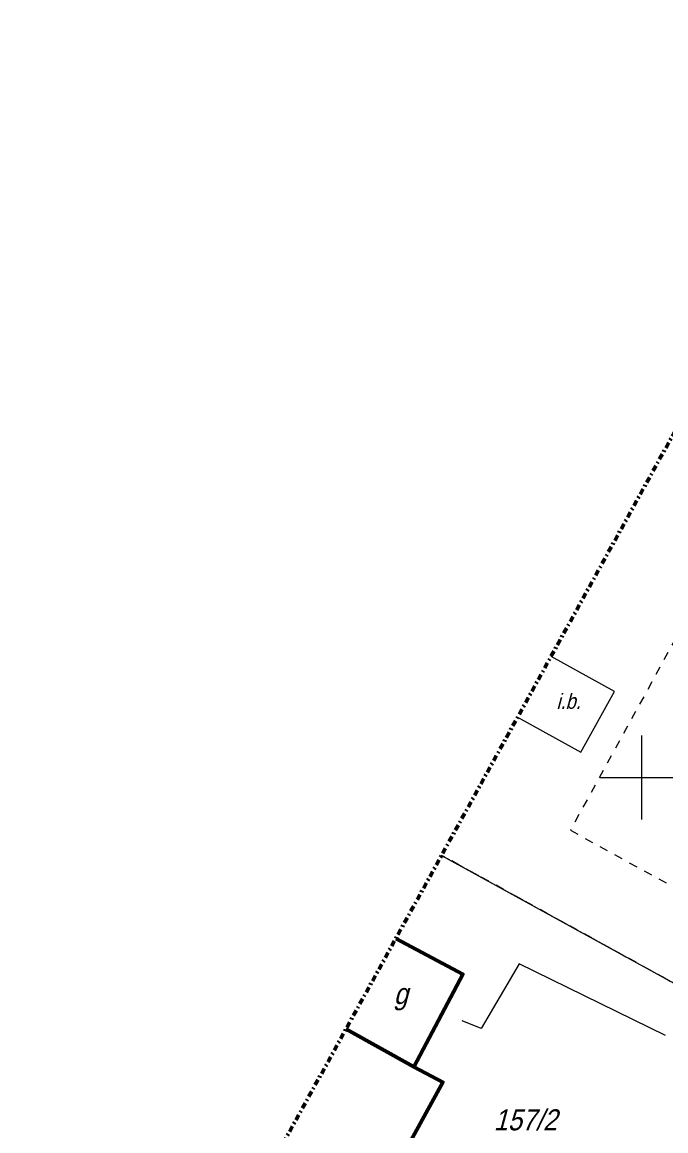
# Model space of a CAD drawing. Extents: x 7449598 to 7450455, y 5563374 to 5564952.
# Drawn here: x 7449713.2 to 7449751.4, y 5563729 to 5563794.9 of the extents above; entities that cross this region are included whole.
import ezdxf

# ---------------------------------------------------------------- set-up
doc = ezdxf.new("R2010")
doc.units = 0
doc.header["$MEASUREMENT"] = 0
doc.linetypes.add('218-500', pattern=[1, 0.5, -0.5])
doc.linetypes.add('DGN Style 4', pattern=[0.686427, 0.343214, -0.171607, 0, -0.171607])
for name, color, linetype, lineweight in [('EDZPD_219', 7, 'Continuous', 0), ('UWWPO_581', 7, 'Continuous', 0), ('Warstwa 1', 7, 'Continuous', 0), ('Warstwa 24', 7, 'Continuous', 0), ('Warstwa 29', 7, 'Continuous', 0), ('Warstwa 3', 7, 'Continuous', 0), ('Warstwa 4', 7, 'Continuous', 0), ('Warstwa 60', 7, 'Continuous', 0), ('Warstwa 8', 7, 'Continuous', 0)]:
    doc.layers.add(name, color=color, linetype=linetype, lineweight=lineweight)
doc.styles.add('Style-WORKING_1250 I 0.26180', font='WORKING_1250.shx', dxfattribs={"oblique": 14.999978})

msp = doc.modelspace()

# ---------------------------------------------------------------- linework, layer by layer
at = {"layer": 'EDZPD_219', "color": 96, "linetype": 'Continuous', "lineweight": 13}
msp.add_line((7449738.096, 5563745.374), (7449769.71, 5563727.98), dxfattribs=at)
at = {"layer": 'UWWPO_581', "color": 5, "linetype": 'Continuous', "lineweight": 13, "flags": 128}
msp.add_lwpolyline([(7449751.403, 5563734.675), (7449742.703, 5563738.937), (7449740.448, 5563735.092), (7449739.313, 5563735.53)], dxfattribs=at)
at = {"layer": 'Warstwa 1', "color": 7, "linetype": 'Continuous', "lineweight": 13, "flags": 128}
msp.add_lwpolyline([(7449742.615, 5563753.588), (7449746.38, 5563751.52), (7449748.37, 5563755.13), (7449744.604, 5563757.201)], dxfattribs=at)
at = {"layer": 'Warstwa 29', "color": 96, "linetype": '218-500', "lineweight": 13}
for p, q in [((7449767.43, 5563786.37), (7449745.75, 5563746.87)), ((7449745.75, 5563746.87), (7449772.06, 5563732.39)), ((7449757.54, 5563734.68), (7449738.097, 5563745.376)), ((7449738.097, 5563745.376), (7449757.54, 5563734.68))]:
    msp.add_line(p, q, dxfattribs=at)
at = {"layer": 'Warstwa 3', "color": 7, "linetype": 'Continuous', "lineweight": 53, "flags": 128}
for points in [[(7449735.372, 5563740.425), (7449739.35, 5563738.32), (7449736.44, 5563732.81), (7449732.411, 5563735.044)], [(7449732.411, 5563735.044), (7449736.44, 5563732.81), (7449738.16, 5563731.9), (7449731.43, 5563719.6), (7449725.653, 5563722.763)]]:
    msp.add_lwpolyline(points, dxfattribs=at)
at = {"layer": 'Warstwa 60', "color": 7, "linetype": 'Continuous', "lineweight": 13}
for p, q in [((7449750, 5563747.5), (7449750, 5563752.5)), ((7449750, 5563750), (7449750, 5563752.5)), ((7449747.5, 5563750), (7449752.5, 5563750)), ((7449750, 5563747.5), (7449750, 5563750))]:
    msp.add_line(p, q, dxfattribs=at)
at = {"layer": 'Warstwa 8', "color": 7, "linetype": 'DGN Style 4', "lineweight": 53, "flags": 128}
msp.add_lwpolyline([(7450242.249, 5564757.195), (7450281.761, 5564736.224), (7450381.947, 5564923.763), (7450454.953, 5564884.917), (7450405.405, 5564791.854), (7450392.833, 5564798.548), (7450342.944, 5564703.75), (7450227.046, 5564484.373), (7450154.831, 5564348.788), (7449690.291, 5563497.193), (7449618.905, 5563522.751), (7449629.01, 5563547.14), (7449943.259, 5564118.2), (7449916.282, 5564132.943), (7449953.147, 5564197.693), (7449979.298, 5564183.674), (7450084.831, 5564375.475), (7450052.492, 5564392.854)], close=True, dxfattribs=at)

# ---------------------------------------------------------------- texts
at = {"layer": 'Warstwa 1', "color": 7, "linetype": 'Continuous', "lineweight": 0, "style": 'Style-WORKING_1250 I 0.26180', "oblique": 15, "width": 0.9}
msp.add_text('i.b.', height=0.9, dxfattribs=at).set_placement((7449744.92, 5563754.09))
at = {"layer": 'Warstwa 24', "color": 96, "linetype": 'Continuous', "lineweight": 30, "style": 'Style-WORKING_1250 I 0.26180', "oblique": 15, "width": 0.899997}
msp.add_text('157/2', height=1.25, dxfattribs=at).set_placement((7449741.189, 5563729.027))
at = {"layer": 'Warstwa 4', "color": 7, "linetype": 'Continuous', "lineweight": 30, "style": 'Style-WORKING_1250 I 0.26180', "oblique": 15, "width": 0.899997}
msp.add_text('g', height=1.25, dxfattribs=at).set_placement((7449735.25, 5563736.53))

doc.saveas('drawing.dxf')
